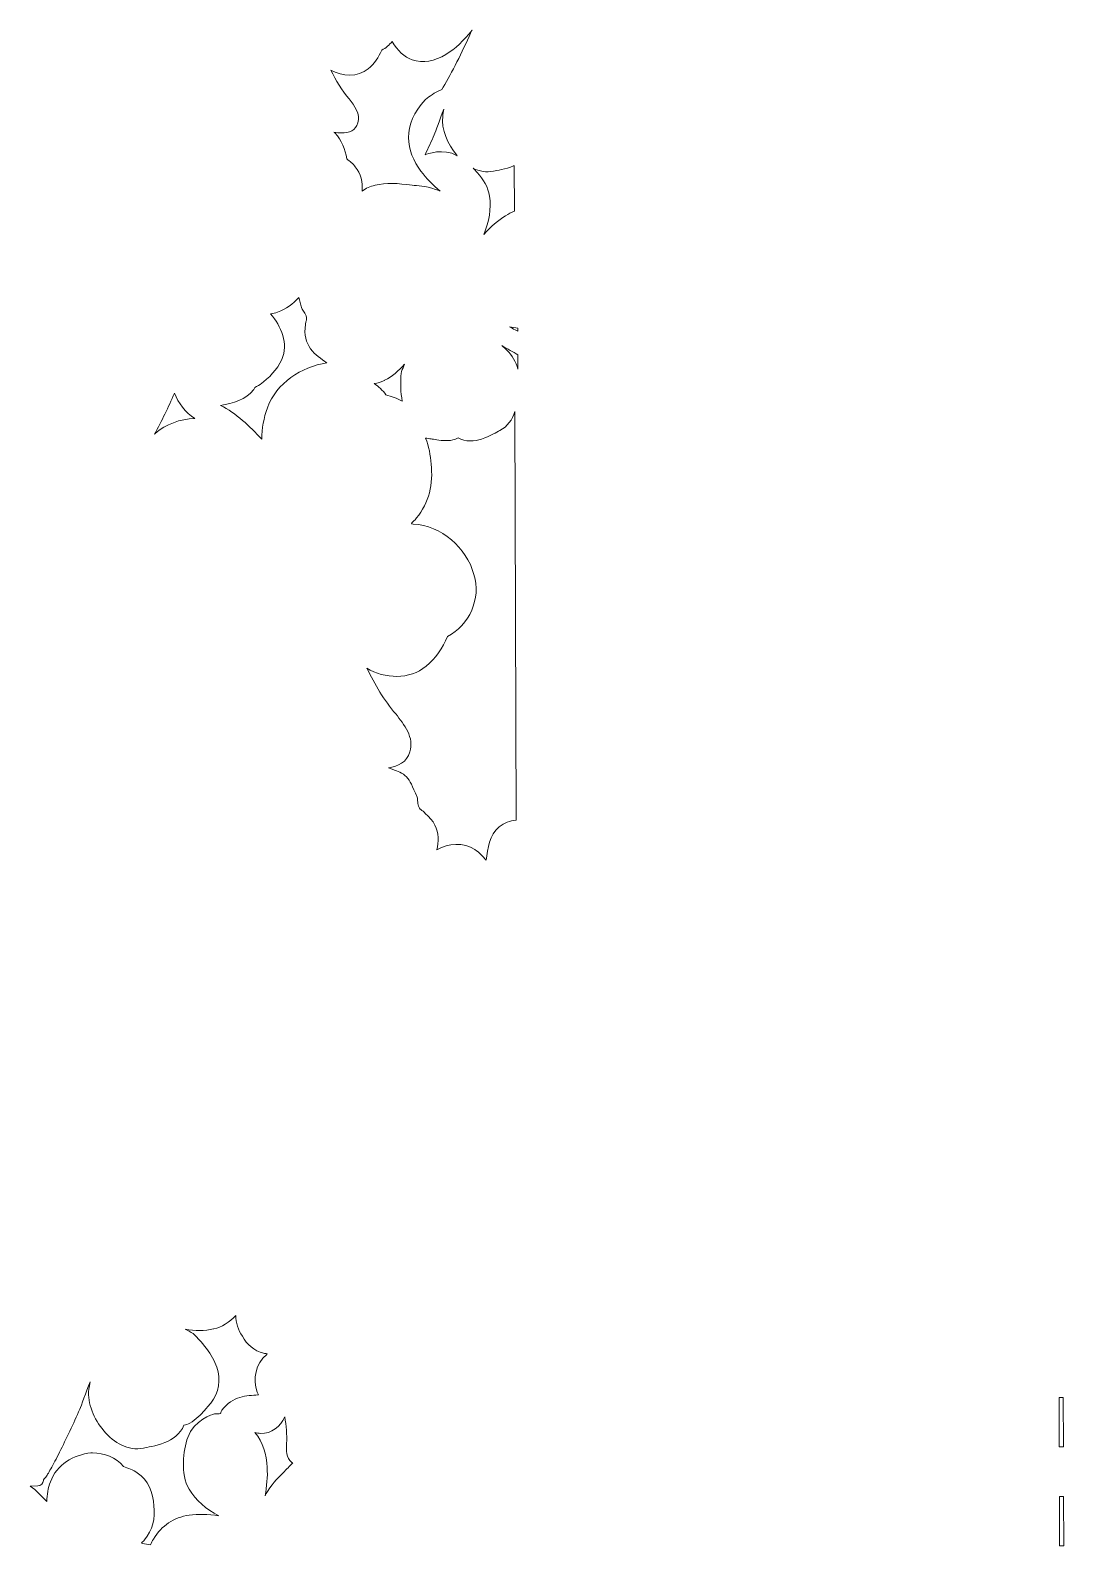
# Model space of a CAD drawing. Header units: centimetres. Extents: x -13.8 to 13.8, y -31.3 to 20.7.
# Drawn here: x -12.26 to -5.55, y -31.27 to -21.45 of the extents above; entities that cross this region are included whole.
import ezdxf

# ---------------------------------------------------------------- set-up
doc = ezdxf.new("R2010")
doc.units = ezdxf.units.CM
doc.header["$MEASUREMENT"] = 0
doc.layers.add('Layer 1', color=7, linetype='Continuous')

msp = doc.modelspace()

# ---------------------------------------------------------------- linework, layer by layer
at = {"layer": 'Layer 1', "color": 54, "lineweight": 18}
for points, knots in [([(-9.39331, -21.4512), (-9.39899, -21.46431), (-9.40382, -21.47655), (-9.40971, -21.48977), (-9.40971, -21.48977), (-9.46647, -21.61715), (-9.53424, -21.74855), (-9.58693, -21.83426), (-9.58693, -21.83426), (-9.58959, -21.83524), (-9.59259, -21.83595), (-9.59518, -21.83704), (-9.59518, -21.83704), (-9.63352, -21.85302), (-9.66363, -21.87722), (-9.6927, -21.89786), (-9.6927, -21.89786), (-9.69341, -21.89872), (-9.69411, -21.89965), (-9.69475, -21.9006), (-9.69475, -21.9006), (-9.76925, -21.98044), (-9.80286, -22.06387), (-9.80277, -22.14376), (-9.80277, -22.14376), (-9.80277, -22.22366), (-9.77005, -22.29754), (-9.72166, -22.363), (-9.72166, -22.363), (-9.68685, -22.41009), (-9.64352, -22.45314), (-9.59677, -22.49199), (-9.59677, -22.49199), (-9.60658, -22.48821), (-9.61736, -22.48406), (-9.62638, -22.48107), (-9.62638, -22.48107), (-9.69687, -22.45771), (-9.74528, -22.45707), (-9.7785, -22.45398), (-9.7785, -22.45398), (-9.87099, -22.44157), (-9.95021, -22.43696), (-10.0193, -22.45397), (-10.0193, -22.45397), (-10.05, -22.46152), (-10.07837, -22.47433), (-10.10382, -22.49205), (-10.10382, -22.49205), (-10.0988, -22.43626), (-10.11118, -22.37904), (-10.1476, -22.33531), (-10.1476, -22.33531), (-10.16163, -22.31353), (-10.18485, -22.30009), (-10.2021, -22.28249), (-10.2021, -22.28249), (-10.21308, -22.22306), (-10.23602, -22.16204), (-10.27756, -22.1169), (-10.27756, -22.1169), (-10.28059, -22.11433), (-10.28406, -22.11248), (-10.28721, -22.11005), (-10.28721, -22.11005), (-10.27036, -22.11404), (-10.25148, -22.11464), (-10.2356, -22.11541), (-10.2356, -22.11541), (-10.19103, -22.11886), (-10.14308, -22.09593), (-10.13052, -22.05044), (-10.13052, -22.05044), (-10.11048, -21.99198), (-10.15445, -21.93864), (-10.18737, -21.89511), (-10.18737, -21.89511), (-10.23727, -21.83933), (-10.27257, -21.77413), (-10.30623, -21.70762), (-10.30623, -21.70762), (-10.23293, -21.75086), (-10.13095, -21.75641), (-10.06339, -21.69937), (-10.06339, -21.69937), (-10.02329, -21.66848), (-9.9965, -21.6231), (-9.97567, -21.57804), (-9.97567, -21.57804), (-9.94961, -21.56431), (-9.92683, -21.54496), (-9.9084, -21.52212), (-9.9084, -21.52212), (-9.8732, -21.58227), (-9.82992, -21.62222), (-9.77941, -21.64078), (-9.77941, -21.64078), (-9.70858, -21.66681), (-9.63113, -21.64941), (-9.56004, -21.60645), (-9.56004, -21.60645), (-9.50053, -21.57049), (-9.44325, -21.51593), (-9.39055, -21.4498), (-9.39055, -21.4498), (-9.39055, -21.4498), (-9.39331, -21.4512), (-9.39331, -21.4512)], [0, 0, 0, 0, 0.0357143, 0.0357143, 0.0357143, 0.0357143, 0.0714286, 0.0714286, 0.0714286, 0.0714286, 0.1071429, 0.1071429, 0.1071429, 0.1071429, 0.1428571, 0.1428571, 0.1428571, 0.1428571, 0.1785714, 0.1785714, 0.1785714, 0.1785714, 0.2142857, 0.2142857, 0.2142857, 0.2142857, 0.25, 0.25, 0.25, 0.25, 0.2857143, 0.2857143, 0.2857143, 0.2857143, 0.3214286, 0.3214286, 0.3214286, 0.3214286, 0.3571429, 0.3571429, 0.3571429, 0.3571429, 0.3928571, 0.3928571, 0.3928571, 0.3928571, 0.4285714, 0.4285714, 0.4285714, 0.4285714, 0.4642857, 0.4642857, 0.4642857, 0.4642857, 0.5, 0.5, 0.5, 0.5, 0.5357143, 0.5357143, 0.5357143, 0.5357143, 0.5714286, 0.5714286, 0.5714286, 0.5714286, 0.6071429, 0.6071429, 0.6071429, 0.6071429, 0.6428571, 0.6428571, 0.6428571, 0.6428571, 0.6785714, 0.6785714, 0.6785714, 0.6785714, 0.7142857, 0.7142857, 0.7142857, 0.7142857, 0.75, 0.75, 0.75, 0.75, 0.7857143, 0.7857143, 0.7857143, 0.7857143, 0.8214286, 0.8214286, 0.8214286, 0.8214286, 0.8571429, 0.8571429, 0.8571429, 0.8571429, 0.8928571, 0.8928571, 0.8928571, 0.8928571, 0.9285714, 0.9285714, 0.9285714, 0.9285714, 1, 1, 1, 1]), ([(-9.57419, -21.96151), (-9.57631, -21.97592), (-9.5798, -21.99458), (-9.58094, -22.00625), (-9.58094, -22.00625), (-9.58947, -22.09325), (-9.55059, -22.18678), (-9.4901, -22.25849), (-9.4901, -22.25849), (-9.48886, -22.25995), (-9.48723, -22.26116), (-9.48596, -22.26261), (-9.48596, -22.26261), (-9.57755, -22.21071), (-9.68415, -22.2525), (-9.69512, -22.25701), (-9.69512, -22.25701), (-9.67448, -22.21318), (-9.65406, -22.16894), (-9.63632, -22.1275), (-9.63632, -22.1275), (-9.62704, -22.10583), (-9.59791, -22.02565), (-9.57418, -21.96152), (-9.57418, -21.96152), (-9.57418, -21.96152), (-9.57419, -21.96151), (-9.57419, -21.96151)], [0, 0, 0, 0, 0.125, 0.125, 0.125, 0.125, 0.25, 0.25, 0.25, 0.25, 0.375, 0.375, 0.375, 0.375, 0.5, 0.5, 0.5, 0.5, 0.625, 0.625, 0.625, 0.625, 0.75, 0.75, 0.75, 0.75, 1, 1, 1, 1]), ([(-9.11634, -22.32692), (-9.11634, -22.32692), (-9.11549, -22.62344), (-9.11549, -22.62344), (-9.11549, -22.62344), (-9.135, -22.63084), (-9.15437, -22.64035), (-9.1732, -22.65181), (-9.1732, -22.65181), (-9.22058, -22.68064), (-9.26705, -22.72195), (-9.31458, -22.77329), (-9.31458, -22.77329), (-9.27937, -22.69099), (-9.26523, -22.60609), (-9.27675, -22.52551), (-9.27675, -22.52551), (-9.28497, -22.468), (-9.31808, -22.41594), (-9.35699, -22.37163), (-9.35699, -22.37163), (-9.36553, -22.36191), (-9.37492, -22.35311), (-9.3839, -22.34419), (-9.3839, -22.34419), (-9.34254, -22.36434), (-9.29694, -22.37275), (-9.25038, -22.36239), (-9.25038, -22.36239), (-9.23034, -22.35793), (-9.17468, -22.35061), (-9.12113, -22.329), (-9.12113, -22.329), (-9.11957, -22.32836), (-9.11788, -22.32757), (-9.11632, -22.32691), (-9.11632, -22.32691), (-9.11632, -22.32691), (-9.11634, -22.32692), (-9.11634, -22.32692)], [0, 0, 0, 0, 0.0909091, 0.0909091, 0.0909091, 0.0909091, 0.1818182, 0.1818182, 0.1818182, 0.1818182, 0.2727273, 0.2727273, 0.2727273, 0.2727273, 0.3636364, 0.3636364, 0.3636364, 0.3636364, 0.4545455, 0.4545455, 0.4545455, 0.4545455, 0.5454545, 0.5454545, 0.5454545, 0.5454545, 0.6363636, 0.6363636, 0.6363636, 0.6363636, 0.7272727, 0.7272727, 0.7272727, 0.7272727, 0.8181818, 0.8181818, 0.8181818, 0.8181818, 1, 1, 1, 1]), ([(-10.51399, -23.18258), (-10.50919, -23.2014), (-10.50237, -23.22302), (-10.49384, -23.2527), (-10.49384, -23.2527), (-10.49288, -23.25659), (-10.49123, -23.26033), (-10.48898, -23.26367), (-10.48898, -23.26367), (-10.46483, -23.29568), (-10.46286, -23.31047), (-10.46337, -23.32001), (-10.46337, -23.32001), (-10.46363, -23.32478), (-10.46496, -23.32925), (-10.46676, -23.33585), (-10.46676, -23.33585), (-10.46811, -23.34077), (-10.47001, -23.34856), (-10.47014, -23.35787), (-10.47014, -23.35787), (-10.48231, -23.42321), (-10.46665, -23.47651), (-10.43736, -23.51533), (-10.43736, -23.51533), (-10.40801, -23.55424), (-10.3687, -23.58018), (-10.33253, -23.60585), (-10.33253, -23.60585), (-10.49842, -23.63229), (-10.65963, -23.73499), (-10.71767, -23.89795), (-10.71767, -23.89795), (-10.74231, -23.96206), (-10.75274, -24.03151), (-10.75494, -24.10032), (-10.75494, -24.10032), (-10.83285, -24.01906), (-10.91884, -23.92971), (-11.02249, -23.8816), (-11.02249, -23.8816), (-10.94132, -23.8702), (-10.85732, -23.84516), (-10.80675, -23.77848), (-10.80675, -23.77848), (-10.80052, -23.75844), (-10.77928, -23.75668), (-10.76419, -23.74603), (-10.76419, -23.74603), (-10.70752, -23.70285), (-10.65444, -23.65003), (-10.62429, -23.58464), (-10.62429, -23.58464), (-10.57974, -23.48214), (-10.62897, -23.3671), (-10.69736, -23.28833), (-10.69736, -23.28833), (-10.6816, -23.286), (-10.66639, -23.28224), (-10.6513, -23.27719), (-10.6513, -23.27719), (-10.5977, -23.25752), (-10.55175, -23.2243), (-10.51397, -23.18255), (-10.51397, -23.18255), (-10.51397, -23.18255), (-10.51399, -23.18258), (-10.51399, -23.18258)], [0, 0, 0, 0, 0.0555556, 0.0555556, 0.0555556, 0.0555556, 0.1111111, 0.1111111, 0.1111111, 0.1111111, 0.1666667, 0.1666667, 0.1666667, 0.1666667, 0.2222222, 0.2222222, 0.2222222, 0.2222222, 0.2777778, 0.2777778, 0.2777778, 0.2777778, 0.3333333, 0.3333333, 0.3333333, 0.3333333, 0.3888889, 0.3888889, 0.3888889, 0.3888889, 0.4444444, 0.4444444, 0.4444444, 0.4444444, 0.5, 0.5, 0.5, 0.5, 0.5555556, 0.5555556, 0.5555556, 0.5555556, 0.6111111, 0.6111111, 0.6111111, 0.6111111, 0.6666667, 0.6666667, 0.6666667, 0.6666667, 0.7222222, 0.7222222, 0.7222222, 0.7222222, 0.7777778, 0.7777778, 0.7777778, 0.7777778, 0.8333333, 0.8333333, 0.8333333, 0.8333333, 0.8888889, 0.8888889, 0.8888889, 0.8888889, 1, 1, 1, 1]), ([(-9.1478, -23.37206), (-9.12948, -23.37588), (-9.11127, -23.37892), (-9.09342, -23.38154), (-9.09342, -23.38154), (-9.09342, -23.38154), (-9.09342, -23.40012), (-9.09342, -23.40012), (-9.09342, -23.40012), (-9.09939, -23.39721), (-9.10541, -23.39416), (-9.11133, -23.39122), (-9.11133, -23.39122), (-9.12397, -23.38497), (-9.13543, -23.37836), (-9.14785, -23.37206), (-9.14785, -23.37206), (-9.14785, -23.37206), (-9.1478, -23.37206), (-9.1478, -23.37206)], [0, 0, 0, 0, 0.1666667, 0.1666667, 0.1666667, 0.1666667, 0.3333333, 0.3333333, 0.3333333, 0.3333333, 0.5, 0.5, 0.5, 0.5, 0.6666667, 0.6666667, 0.6666667, 0.6666667, 1, 1, 1, 1]), ([(-9.19768, -23.49397), (-9.1617, -23.51476), (-9.1241, -23.53582), (-9.09294, -23.55353), (-9.09294, -23.55353), (-9.09294, -23.55353), (-9.09268, -23.64778), (-9.09268, -23.64778), (-9.09268, -23.64778), (-9.10717, -23.59978), (-9.13112, -23.55592), (-9.16458, -23.52277), (-9.16458, -23.52277), (-9.1727, -23.51473), (-9.18714, -23.50346), (-9.19768, -23.49397)], [0, 0, 0, 0, 0.2, 0.2, 0.2, 0.2, 0.4, 0.4, 0.4, 0.4, 0.6, 0.6, 0.6, 0.6, 1, 1, 1, 1]), ([(-9.82754, -23.61339), (-9.83424, -23.62934), (-9.84131, -23.64552), (-9.84735, -23.66229), (-9.84735, -23.66229), (-9.84836, -23.66493), (-9.84905, -23.66771), (-9.84938, -23.67053), (-9.84938, -23.67053), (-9.85638, -23.73876), (-9.8542, -23.80005), (-9.84267, -23.85351), (-9.84267, -23.85351), (-9.87672, -23.83556), (-9.91432, -23.82412), (-9.94874, -23.81253), (-9.94874, -23.81253), (-9.97028, -23.78319), (-9.99664, -23.75974), (-10.026, -23.74051), (-10.026, -23.74051), (-10.00167, -23.73698), (-9.97937, -23.73039), (-9.95932, -23.71968), (-9.95932, -23.71968), (-9.95932, -23.71968), (-9.95868, -23.7197), (-9.95863, -23.71968), (-9.95863, -23.71968), (-9.95837, -23.71968), (-9.95821, -23.71907), (-9.95794, -23.71899), (-9.95794, -23.71899), (-9.95794, -23.71899), (-9.95725, -23.71899), (-9.95725, -23.71899), (-9.95725, -23.71899), (-9.90968, -23.69562), (-9.86687, -23.65744), (-9.82752, -23.61336), (-9.82752, -23.61336), (-9.82752, -23.61336), (-9.82754, -23.61339), (-9.82754, -23.61339)], [0, 0, 0, 0, 0.0833333, 0.0833333, 0.0833333, 0.0833333, 0.1666667, 0.1666667, 0.1666667, 0.1666667, 0.25, 0.25, 0.25, 0.25, 0.3333333, 0.3333333, 0.3333333, 0.3333333, 0.4166667, 0.4166667, 0.4166667, 0.4166667, 0.5, 0.5, 0.5, 0.5, 0.5833333, 0.5833333, 0.5833333, 0.5833333, 0.6666667, 0.6666667, 0.6666667, 0.6666667, 0.75, 0.75, 0.75, 0.75, 0.8333333, 0.8333333, 0.8333333, 0.8333333, 1, 1, 1, 1]), ([(-11.32132, -23.80266), (-11.29477, -23.86667), (-11.24866, -23.92793), (-11.18945, -23.96603), (-11.18945, -23.96603), (-11.28273, -23.96994), (-11.37651, -24.0035), (-11.44648, -24.06376), (-11.44648, -24.06376), (-11.44788, -24.06532), (-11.44921, -24.067), (-11.45059, -24.06859), (-11.45059, -24.06859), (-11.40308, -23.98233), (-11.36021, -23.8937), (-11.32131, -23.80266), (-11.32131, -23.80266), (-11.32131, -23.80266), (-11.32132, -23.80266), (-11.32132, -23.80266)], [0, 0, 0, 0, 0.1666667, 0.1666667, 0.1666667, 0.1666667, 0.3333333, 0.3333333, 0.3333333, 0.3333333, 0.5, 0.5, 0.5, 0.5, 0.6666667, 0.6666667, 0.6666667, 0.6666667, 1, 1, 1, 1]), ([(-9.11186, -23.92166), (-9.11186, -23.92166), (-9.10441, -26.57039), (-9.10441, -26.57039), (-9.10441, -26.57039), (-9.14376, -26.5743), (-9.18259, -26.58977), (-9.21368, -26.61404), (-9.21368, -26.61404), (-9.27746, -26.66642), (-9.28888, -26.75359), (-9.29907, -26.83031), (-9.29907, -26.83031), (-9.31982, -26.80381), (-9.34395, -26.77988), (-9.37219, -26.76172), (-9.37219, -26.76172), (-9.44538, -26.71205), (-9.54412, -26.72019), (-9.61849, -26.76241), (-9.61849, -26.76241), (-9.61308, -26.73672), (-9.60919, -26.71017), (-9.61046, -26.68258), (-9.61046, -26.68258), (-9.61292, -26.62917), (-9.63799, -26.57339), (-9.69415, -26.52664), (-9.69415, -26.52664), (-9.7008, -26.51885), (-9.70749, -26.5134), (-9.71208, -26.51018), (-9.71208, -26.51018), (-9.71823, -26.50586), (-9.72231, -26.50307), (-9.72587, -26.49921), (-9.72587, -26.49921), (-9.733, -26.49148), (-9.74192, -26.47795), (-9.74394, -26.4339), (-9.74394, -26.4339), (-9.74406, -26.4294), (-9.74501, -26.42497), (-9.74671, -26.42082), (-9.74671, -26.42082), (-9.77797, -26.34939), (-9.79136, -26.31603), (-9.81588, -26.28961), (-9.81588, -26.28961), (-9.82814, -26.2764), (-9.84327, -26.26684), (-9.85793, -26.26014), (-9.85793, -26.26014), (-9.8726, -26.25344), (-9.88769, -26.24815), (-9.90821, -26.23964), (-9.90821, -26.23964), (-9.91655, -26.23618), (-9.92472, -26.23343), (-9.933, -26.23076), (-9.933, -26.23076), (-9.87129, -26.2262), (-9.81157, -26.19107), (-9.79432, -26.12855), (-9.79432, -26.12855), (-9.76261, -26.03605), (-9.83237, -25.95069), (-9.88445, -25.88182), (-9.88445, -25.88182), (-9.9634, -25.79355), (-10.01984, -25.69107), (-10.0731, -25.58583), (-10.0731, -25.58583), (-9.95712, -25.65425), (-9.79545, -25.66262), (-9.68855, -25.57236), (-9.68855, -25.57236), (-9.62509, -25.52348), (-9.58239, -25.45202), (-9.54943, -25.38071), (-9.54943, -25.38071), (-9.40959, -25.30702), (-9.32852, -25.13264), (-9.37856, -24.97845), (-9.37856, -24.97845), (-9.4256, -24.80119), (-9.58897, -24.6615), (-9.77301, -24.6507), (-9.77301, -24.6507), (-9.80245, -24.65178), (-9.75497, -24.62399), (-9.75111, -24.61074), (-9.75111, -24.61074), (-9.67008, -24.51557), (-9.63991, -24.38634), (-9.65646, -24.26304), (-9.65646, -24.26304), (-9.65951, -24.20597), (-9.67032, -24.14712), (-9.69134, -24.09321), (-9.69134, -24.09321), (-9.68013, -24.09583), (-9.66828, -24.09754), (-9.65624, -24.09862), (-9.65624, -24.09862), (-9.65867, -24.09836), (-9.64471, -24.1009), (-9.63008, -24.10336), (-9.63008, -24.10336), (-9.61545, -24.10582), (-9.59698, -24.10826), (-9.57709, -24.1094), (-9.57709, -24.1094), (-9.55719, -24.11054), (-9.53617, -24.11043), (-9.51518, -24.10579), (-9.51518, -24.10579), (-9.50387, -24.1033), (-9.4923, -24.09888), (-9.48151, -24.09262), (-9.48151, -24.09262), (-9.43158, -24.11988), (-9.37413, -24.11445), (-9.32807, -24.09976), (-9.32807, -24.09976), (-9.27448, -24.08266), (-9.22837, -24.0535), (-9.21058, -24.04439), (-9.21058, -24.04439), (-9.16079, -24.01888), (-9.12906, -23.97357), (-9.11186, -23.92165), (-9.11186, -23.92165), (-9.11186, -23.92165), (-9.11186, -23.92166), (-9.11186, -23.92166)], [0, 0, 0, 0, 0.0285714, 0.0285714, 0.0285714, 0.0285714, 0.0571429, 0.0571429, 0.0571429, 0.0571429, 0.0857143, 0.0857143, 0.0857143, 0.0857143, 0.1142857, 0.1142857, 0.1142857, 0.1142857, 0.1428571, 0.1428571, 0.1428571, 0.1428571, 0.1714286, 0.1714286, 0.1714286, 0.1714286, 0.2, 0.2, 0.2, 0.2, 0.2285714, 0.2285714, 0.2285714, 0.2285714, 0.2571429, 0.2571429, 0.2571429, 0.2571429, 0.2857143, 0.2857143, 0.2857143, 0.2857143, 0.3142857, 0.3142857, 0.3142857, 0.3142857, 0.3428571, 0.3428571, 0.3428571, 0.3428571, 0.3714286, 0.3714286, 0.3714286, 0.3714286, 0.4, 0.4, 0.4, 0.4, 0.4285714, 0.4285714, 0.4285714, 0.4285714, 0.4571429, 0.4571429, 0.4571429, 0.4571429, 0.4857143, 0.4857143, 0.4857143, 0.4857143, 0.5142857, 0.5142857, 0.5142857, 0.5142857, 0.5428571, 0.5428571, 0.5428571, 0.5428571, 0.5714286, 0.5714286, 0.5714286, 0.5714286, 0.6, 0.6, 0.6, 0.6, 0.6285714, 0.6285714, 0.6285714, 0.6285714, 0.6571429, 0.6571429, 0.6571429, 0.6571429, 0.6857143, 0.6857143, 0.6857143, 0.6857143, 0.7142857, 0.7142857, 0.7142857, 0.7142857, 0.7428571, 0.7428571, 0.7428571, 0.7428571, 0.7714286, 0.7714286, 0.7714286, 0.7714286, 0.8, 0.8, 0.8, 0.8, 0.8285714, 0.8285714, 0.8285714, 0.8285714, 0.8571429, 0.8571429, 0.8571429, 0.8571429, 0.8857143, 0.8857143, 0.8857143, 0.8857143, 0.9142857, 0.9142857, 0.9142857, 0.9142857, 0.9428571, 0.9428571, 0.9428571, 0.9428571, 1, 1, 1, 1]), ([(-10.92199, -29.78223), (-10.92491, -29.82932), (-10.90618, -29.87673), (-10.88033, -29.91627), (-10.88033, -29.91627), (-10.85123, -29.96968), (-10.80256, -30.01184), (-10.74311, -30.02596), (-10.74311, -30.02596), (-10.73776, -30.03007), (-10.71052, -30.02744), (-10.72244, -30.03553), (-10.72244, -30.03553), (-10.7919, -30.09297), (-10.81635, -30.19507), (-10.78368, -30.27856), (-10.78368, -30.27856), (-10.78164, -30.28473), (-10.77884, -30.29067), (-10.77606, -30.29642), (-10.77606, -30.29642), (-10.77697, -30.2966), (-10.77789, -30.29683), (-10.7788, -30.2971), (-10.7788, -30.2971), (-10.8153, -30.29984), (-10.85494, -30.30076), (-10.89571, -30.31325), (-10.89571, -30.31325), (-10.93648, -30.32575), (-10.97771, -30.35091), (-11.01381, -30.39614), (-11.01381, -30.39614), (-11.01748, -30.40096), (-11.01985, -30.40667), (-11.02065, -30.41267), (-11.02065, -30.41267), (-11.02134, -30.4172), (-11.022, -30.41623), (-11.02271, -30.41681), (-11.02271, -30.41681), (-11.0234, -30.41742), (-11.02599, -30.41877), (-11.03027, -30.41958), (-11.03027, -30.41958), (-11.03882, -30.42119), (-11.04953, -30.41958), (-11.04953, -30.41958), (-11.04953, -30.41958), (-11.05144, -30.41927), (-11.05339, -30.4191), (-11.05532, -30.4191), (-11.05532, -30.4191), (-11.0592, -30.4191), (-11.06306, -30.41975), (-11.06673, -30.42101), (-11.06673, -30.42101), (-11.06673, -30.42101), (-11.19776, -30.45962), (-11.23486, -30.57216), (-11.23486, -30.57216), (-11.2492, -30.61566), (-11.26091, -30.67409), (-11.26261, -30.7346), (-11.26261, -30.7346), (-11.2643, -30.79512), (-11.25685, -30.85773), (-11.22566, -30.90856), (-11.22566, -30.90856), (-11.18195, -30.97979), (-11.11498, -31.03806), (-11.03323, -31.08002), (-11.03323, -31.08002), (-11.10444, -31.0706), (-11.16816, -31.06816), (-11.2245, -31.07643), (-11.2245, -31.07643), (-11.32461, -31.09113), (-11.40356, -31.14218), (-11.4566, -31.23188), (-11.4566, -31.23188), (-11.46393, -31.24428), (-11.47068, -31.25667), (-11.47645, -31.26977), (-11.47645, -31.26977), (-11.49335, -31.26516), (-11.51104, -31.26132), (-11.52876, -31.26029), (-11.52876, -31.26029), (-11.54737, -31.26098), (-11.51682, -31.24385), (-11.51438, -31.23548), (-11.51438, -31.23548), (-11.46317, -31.17533), (-11.444, -31.09377), (-11.45445, -31.01584), (-11.45445, -31.01584), (-11.45882, -30.93414), (-11.48817, -30.84668), (-11.56169, -30.80287), (-11.56169, -30.80287), (-11.58812, -30.782), (-11.62194, -30.77194), (-11.65193, -30.76184), (-11.65193, -30.76184), (-11.69801, -30.69908), (-11.77871, -30.67541), (-11.85307, -30.67297), (-11.85307, -30.67297), (-11.85605, -30.67189), (-11.85891, -30.67167), (-11.86202, -30.67231), (-11.86202, -30.67231), (-11.97354, -30.68359), (-12.08603, -30.75077), (-12.12499, -30.86018), (-12.12499, -30.86018), (-12.14056, -30.9007), (-12.14732, -30.94403), (-12.14871, -30.98752), (-12.14871, -30.98752), (-12.18138, -30.95345), (-12.21673, -30.9175), (-12.25563, -30.88807), (-12.25563, -30.88807), (-12.25563, -30.88807), (-12.2061, -30.88654), (-12.2061, -30.88654), (-12.2061, -30.88654), (-12.18722, -30.88567), (-12.17191, -30.87087), (-12.17043, -30.85202), (-12.17043, -30.85202), (-12.17017, -30.85125), (-12.17011, -30.84851), (-12.16908, -30.84651), (-12.16908, -30.84651), (-12.16699, -30.8425), (-12.16287, -30.83828), (-12.16017, -30.83548), (-12.16017, -30.83548), (-12.15212, -30.82712), (-12.14896, -30.82096), (-12.14304, -30.81135), (-12.14304, -30.81135), (-12.13711, -30.80175), (-12.13039, -30.78973), (-12.1225, -30.77552), (-12.1225, -30.77552), (-12.10671, -30.74711), (-12.087, -30.7094), (-12.0657, -30.66735), (-12.0657, -30.66735), (-12.0231, -30.58325), (-11.97364, -30.48048), (-11.93507, -30.39041), (-11.93507, -30.39041), (-11.92513, -30.36721), (-11.89356, -30.28072), (-11.86815, -30.21203), (-11.86815, -30.21203), (-11.87043, -30.22747), (-11.87504, -30.24771), (-11.87627, -30.26021), (-11.87627, -30.26021), (-11.88541, -30.35337), (-11.84328, -30.45352), (-11.7785, -30.53031), (-11.7785, -30.53031), (-11.71372, -30.60711), (-11.62045, -30.66359), (-11.52226, -30.64173), (-11.52226, -30.64173), (-11.5008, -30.63695), (-11.44073, -30.6294), (-11.38339, -30.60625), (-11.38339, -30.60625), (-11.3341, -30.58636), (-11.28231, -30.55119), (-11.25918, -30.49307), (-11.25918, -30.49307), (-11.24566, -30.49079), (-11.23271, -30.48572), (-11.22138, -30.47989), (-11.22138, -30.47989), (-11.20036, -30.46908), (-11.18249, -30.45476), (-11.16645, -30.43983), (-11.16645, -30.43983), (-11.15041, -30.4249), (-11.13594, -30.40941), (-11.12529, -30.39706), (-11.12529, -30.39706), (-11.11464, -30.38471), (-11.10487, -30.37309), (-11.10678, -30.37499), (-11.10678, -30.37499), (-11.04249, -30.31127), (-11.01942, -30.22862), (-11.03793, -30.14707), (-11.03793, -30.14707), (-11.05645, -30.06552), (-11.11154, -29.98502), (-11.19341, -29.90465), (-11.19341, -29.90465), (-11.19549, -29.90259), (-11.19781, -29.90074), (-11.20031, -29.89919), (-11.20031, -29.89919), (-11.21719, -29.88924), (-11.23444, -29.87993), (-11.2513, -29.87113), (-11.2513, -29.87113), (-11.18682, -29.88086), (-11.12444, -29.883), (-11.06761, -29.86922), (-11.06761, -29.86922), (-11.06761, -29.86922), (-11.06555, -29.86921), (-11.06555, -29.86921), (-11.06555, -29.86921), (-11.01454, -29.85876), (-10.96587, -29.82515), (-10.92201, -29.78212), (-10.92201, -29.78212), (-10.92201, -29.78212), (-10.92199, -29.78223), (-10.92199, -29.78223)], [0, 0, 0, 0, 0.0172414, 0.0172414, 0.0172414, 0.0172414, 0.0344828, 0.0344828, 0.0344828, 0.0344828, 0.0517241, 0.0517241, 0.0517241, 0.0517241, 0.0689655, 0.0689655, 0.0689655, 0.0689655, 0.0862069, 0.0862069, 0.0862069, 0.0862069, 0.1034483, 0.1034483, 0.1034483, 0.1034483, 0.1206897, 0.1206897, 0.1206897, 0.1206897, 0.137931, 0.137931, 0.137931, 0.137931, 0.1551724, 0.1551724, 0.1551724, 0.1551724, 0.1724138, 0.1724138, 0.1724138, 0.1724138, 0.1896552, 0.1896552, 0.1896552, 0.1896552, 0.2068966, 0.2068966, 0.2068966, 0.2068966, 0.2241379, 0.2241379, 0.2241379, 0.2241379, 0.2413793, 0.2413793, 0.2413793, 0.2413793, 0.2586207, 0.2586207, 0.2586207, 0.2586207, 0.2758621, 0.2758621, 0.2758621, 0.2758621, 0.2931034, 0.2931034, 0.2931034, 0.2931034, 0.3103448, 0.3103448, 0.3103448, 0.3103448, 0.3275862, 0.3275862, 0.3275862, 0.3275862, 0.3448276, 0.3448276, 0.3448276, 0.3448276, 0.362069, 0.362069, 0.362069, 0.362069, 0.3793103, 0.3793103, 0.3793103, 0.3793103, 0.3965517, 0.3965517, 0.3965517, 0.3965517, 0.4137931, 0.4137931, 0.4137931, 0.4137931, 0.4310345, 0.4310345, 0.4310345, 0.4310345, 0.4482759, 0.4482759, 0.4482759, 0.4482759, 0.4655172, 0.4655172, 0.4655172, 0.4655172, 0.4827586, 0.4827586, 0.4827586, 0.4827586, 0.5, 0.5, 0.5, 0.5, 0.5172414, 0.5172414, 0.5172414, 0.5172414, 0.5344828, 0.5344828, 0.5344828, 0.5344828, 0.5517241, 0.5517241, 0.5517241, 0.5517241, 0.5689655, 0.5689655, 0.5689655, 0.5689655, 0.5862069, 0.5862069, 0.5862069, 0.5862069, 0.6034483, 0.6034483, 0.6034483, 0.6034483, 0.6206897, 0.6206897, 0.6206897, 0.6206897, 0.637931, 0.637931, 0.637931, 0.637931, 0.6551724, 0.6551724, 0.6551724, 0.6551724, 0.6724138, 0.6724138, 0.6724138, 0.6724138, 0.6896552, 0.6896552, 0.6896552, 0.6896552, 0.7068966, 0.7068966, 0.7068966, 0.7068966, 0.7241379, 0.7241379, 0.7241379, 0.7241379, 0.7413793, 0.7413793, 0.7413793, 0.7413793, 0.7586207, 0.7586207, 0.7586207, 0.7586207, 0.7758621, 0.7758621, 0.7758621, 0.7758621, 0.7931034, 0.7931034, 0.7931034, 0.7931034, 0.8103448, 0.8103448, 0.8103448, 0.8103448, 0.8275862, 0.8275862, 0.8275862, 0.8275862, 0.8448276, 0.8448276, 0.8448276, 0.8448276, 0.862069, 0.862069, 0.862069, 0.862069, 0.8793103, 0.8793103, 0.8793103, 0.8793103, 0.8965517, 0.8965517, 0.8965517, 0.8965517, 0.9137931, 0.9137931, 0.9137931, 0.9137931, 0.9310345, 0.9310345, 0.9310345, 0.9310345, 0.9482759, 0.9482759, 0.9482759, 0.9482759, 0.9655172, 0.9655172, 0.9655172, 0.9655172, 1, 1, 1, 1]), ([(-5.58242, -30.3141), (-5.58242, -30.3141), (-5.55559, -30.3141), (-5.55559, -30.3141), (-5.55559, -30.3141), (-5.55559, -30.3141), (-5.55469, -30.63401), (-5.55469, -30.63401), (-5.55469, -30.63401), (-5.55469, -30.63401), (-5.58152, -30.63401), (-5.58152, -30.63401), (-5.58152, -30.63401), (-5.58152, -30.63401), (-5.58242, -30.3141), (-5.58242, -30.3141)], [0, 0, 0, 0, 0.2, 0.2, 0.2, 0.2, 0.4, 0.4, 0.4, 0.4, 0.6, 0.6, 0.6, 0.6, 1, 1, 1, 1]), ([(-10.60575, -30.43967), (-10.59634, -30.49656), (-10.58863, -30.55333), (-10.59426, -30.61095), (-10.59426, -30.61095), (-10.5949, -30.65316), (-10.59806, -30.70737), (-10.55882, -30.73469), (-10.55882, -30.73469), (-10.55702, -30.73609), (-10.55518, -30.73694), (-10.55331, -30.73812), (-10.55331, -30.73812), (-10.57366, -30.75755), (-10.59396, -30.77942), (-10.61505, -30.80228), (-10.61505, -30.80228), (-10.63927, -30.82649), (-10.67683, -30.85832), (-10.71722, -30.92297), (-10.71722, -30.92297), (-10.72239, -30.93124), (-10.72769, -30.94181), (-10.73296, -30.95122), (-10.73296, -30.95122), (-10.72149, -30.88988), (-10.71567, -30.82752), (-10.71903, -30.76749), (-10.71903, -30.76749), (-10.72369, -30.68405), (-10.7465, -30.60388), (-10.79879, -30.54068), (-10.79879, -30.54068), (-10.79905, -30.54042), (-10.79927, -30.54023), (-10.79948, -30.53999), (-10.79948, -30.53999), (-10.7868, -30.54323), (-10.77406, -30.54576), (-10.76094, -30.54608), (-10.76094, -30.54608), (-10.69271, -30.55079), (-10.63172, -30.50019), (-10.60575, -30.43969), (-10.60575, -30.43969), (-10.60575, -30.43969), (-10.60575, -30.43967), (-10.60575, -30.43967)], [0, 0, 0, 0, 0.0769231, 0.0769231, 0.0769231, 0.0769231, 0.1538462, 0.1538462, 0.1538462, 0.1538462, 0.2307692, 0.2307692, 0.2307692, 0.2307692, 0.3076923, 0.3076923, 0.3076923, 0.3076923, 0.3846154, 0.3846154, 0.3846154, 0.3846154, 0.4615385, 0.4615385, 0.4615385, 0.4615385, 0.5384615, 0.5384615, 0.5384615, 0.5384615, 0.6153846, 0.6153846, 0.6153846, 0.6153846, 0.6923077, 0.6923077, 0.6923077, 0.6923077, 0.7692308, 0.7692308, 0.7692308, 0.7692308, 0.8461538, 0.8461538, 0.8461538, 0.8461538, 1, 1, 1, 1]), ([(-5.58062, -30.95461), (-5.58062, -30.95461), (-5.55379, -30.95461), (-5.55379, -30.95461), (-5.55379, -30.95461), (-5.55379, -30.95461), (-5.55289, -31.27452), (-5.55289, -31.27452), (-5.55289, -31.27452), (-5.55289, -31.27452), (-5.57972, -31.27452), (-5.57972, -31.27452), (-5.57972, -31.27452), (-5.57972, -31.27452), (-5.58062, -30.95461), (-5.58062, -30.95461)], [0, 0, 0, 0, 0.2, 0.2, 0.2, 0.2, 0.4, 0.4, 0.4, 0.4, 0.6, 0.6, 0.6, 0.6, 1, 1, 1, 1])]:
    msp.add_open_spline(points, degree=3, knots=knots, dxfattribs=at)

doc.saveas('drawing.dxf')
